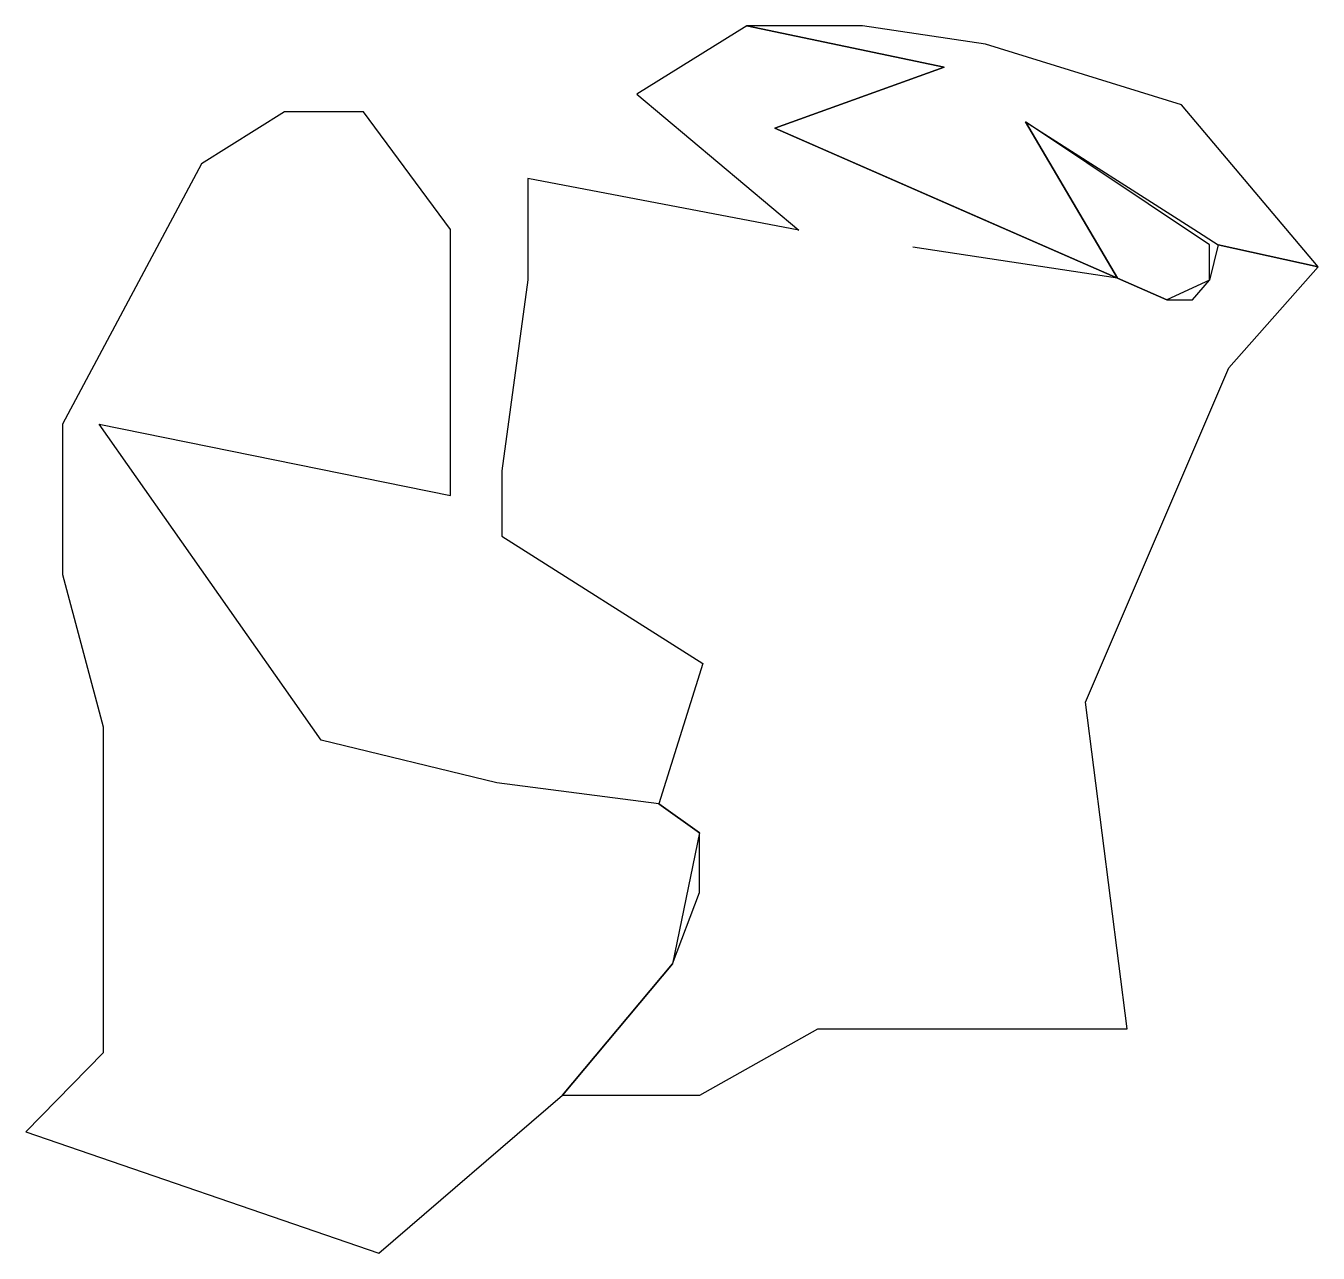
# Model space of a CAD drawing. Header units: millimetres. Extents: x 127.3 to 143.6, y 108.8 to 124.3.
import ezdxf

# ---------------------------------------------------------------- set-up
doc = ezdxf.new("R2010")
doc.units = ezdxf.units.MM
doc.layers.add('5', color=7, linetype='Continuous')

msp = doc.modelspace()

# ---------------------------------------------------------------- linework, layer by layer
at = {"layer": '5'}
for points in [[(141.025, 121.145), (136.704, 123.039), (136.704, 123.039), (138.839, 123.807), (136.35, 124.329), (134.965, 123.466), (137.009, 121.752), (133.589, 122.404), (133.589, 121.125), (133.262, 118.717), (133.262, 117.89), (135.797, 116.285), (135.242, 114.513), (135.753, 114.148), (135.412, 112.494), (134.025, 110.84), (134.694, 110.84), (135.758, 110.84), (137.248, 111.675), (141.15, 111.675), (140.622, 115.796), (142.431, 120.015), (143.557, 121.288), (142.297, 121.568), (142.187, 121.121), (141.65, 120.871)], [(141.834, 123.331), (139.361, 124.098), (137.81, 124.329), (136.35, 124.329), (138.839, 123.807), (136.704, 123.039), (139.084, 121.996), (141.025, 121.145), (139.868, 123.116), (141.987, 121.765), (142.297, 121.568), (143.557, 121.288)], [(130.982, 115.316), (128.183, 119.305), (132.613, 118.405), (132.613, 121.761), (131.518, 123.245), (130.982, 123.245), (130.52, 123.245), (129.473, 122.588), (127.721, 119.305), (127.721, 117.407), (128.232, 115.486), (128.232, 114.513), (128.232, 113.905), (128.232, 111.375), (127.258, 110.378), (131.712, 108.846), (134.025, 110.84), (135.412, 112.494), (135.753, 113.394), (135.753, 114.148), (135.242, 114.513), (133.197, 114.781)], [(139.868, 123.116), (141.025, 121.145), (141.65, 120.871), (141.972, 120.871), (142.187, 121.121), (142.187, 121.568)]]:
    msp.add_lwpolyline(points, close=True, dxfattribs=at)
msp.add_lwpolyline([(141.025, 121.145), (138.443, 121.535)], dxfattribs=at)

doc.saveas('drawing.dxf')
